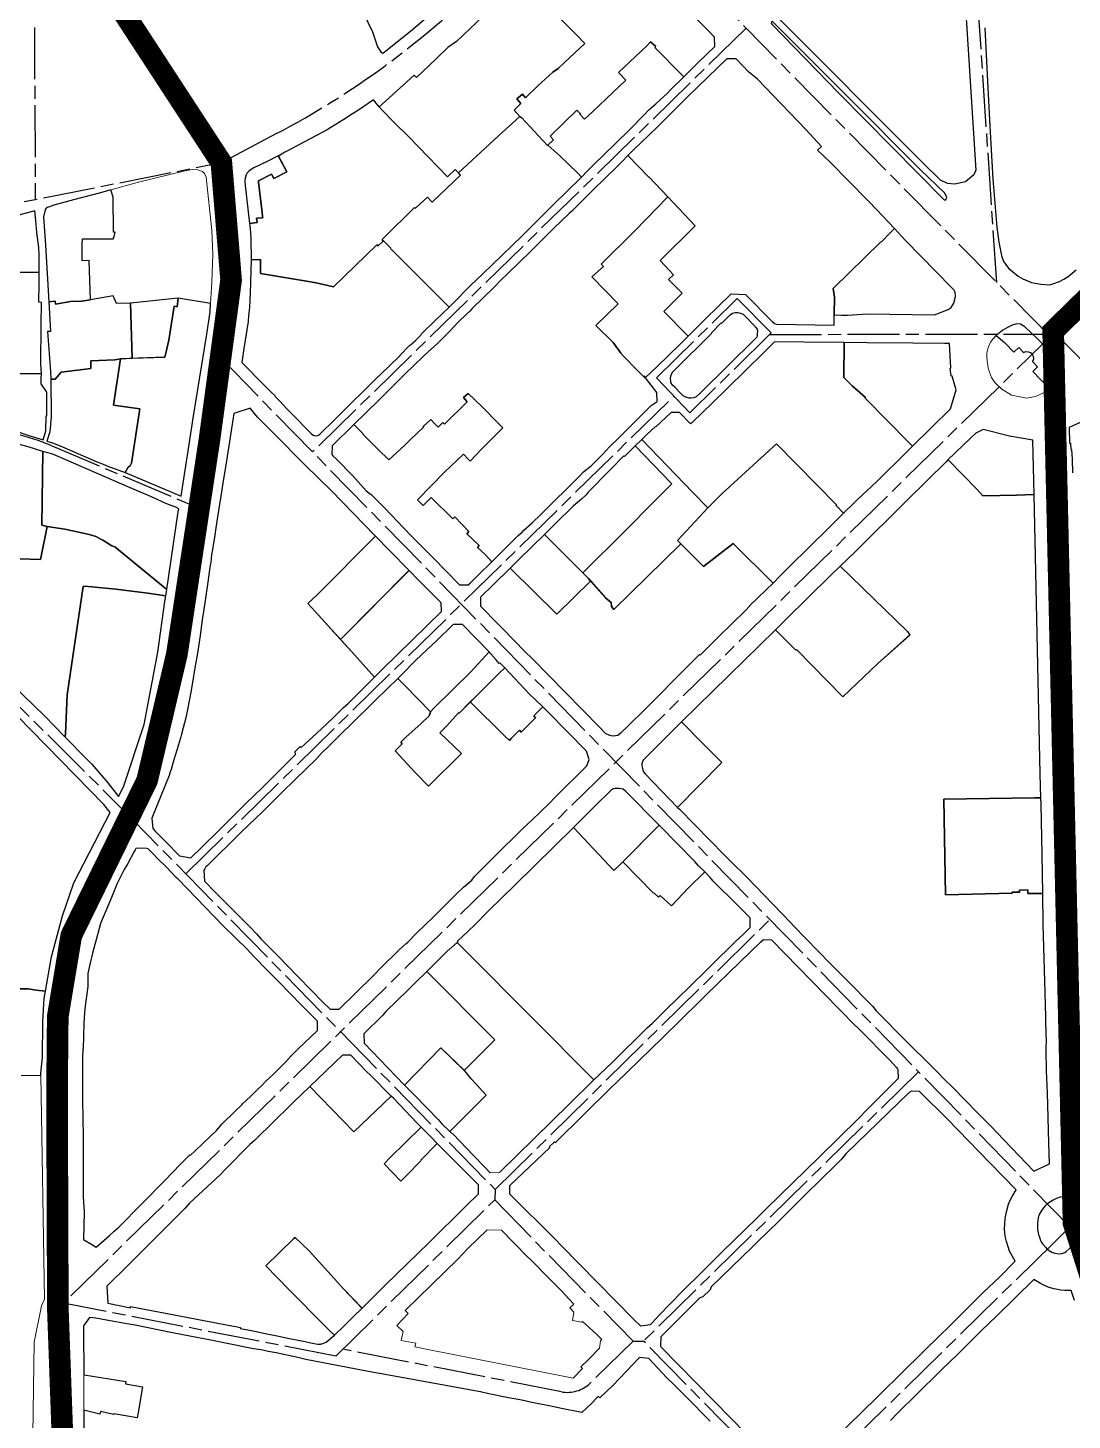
# Model space of a CAD drawing. Header units: millimetres. Extents: x 125232 to 134072, y 142885 to 152835.
# Drawn here: x 127708 to 128190, y 148835 to 149478 of the extents above; entities that cross this region are included whole.
import ezdxf

# ---------------------------------------------------------------- set-up
doc = ezdxf.new("R2010")
doc.units = ezdxf.units.MM
doc.linetypes.add('ACAD_ISO08W100', pattern=[36, 24, -3, 6, -3])
doc.linetypes.add('CENTER', pattern=[50.8, 31.75, -6.35, 6.35, -6.35])
for name, color, linetype in [('commerce', 10, 'Continuous'), ('commerce & office', 242, 'Continuous'), ('commerce and residence', 32, 'Continuous'), ('culture', 21, 'Continuous'), ('green & plaza', 80, 'Continuous'), ('hospital', 231, 'Continuous'), ('research & university', 30, 'Continuous'), ('residence', 2, 'Continuous'), ('residence-bad', 41, 'Continuous'), ('villadom', 51, 'Continuous'), ('老城北中心线', 7, 'ACAD_ISO08W100')]:
    doc.layers.add(name, color=color, linetype=linetype)
for name, color, linetype, lineweight in [('government', 221, 'Continuous', 0), ('school', 31, 'Continuous', 0), ('super block', 6, 'CENTER', 0)]:
    doc.layers.add(name, color=color, linetype=linetype, lineweight=lineweight)

msp = doc.modelspace()

# ---------------------------------------------------------------- linework, layer by layer
at = {"layer": 'commerce'}
for points in [[(127814.38, 149406.42), (127814.32, 149406.91), (127820.39, 149410.1), (127821.49, 149408), (127827.38, 149411.06), (127823.5, 149418.5), (127818.33, 149415.96), (127812.13, 149412.93), (127810.09, 149411.54), (127808.84, 149410.26), (127808.13, 149408.26), (127808.06, 149406.81), (127808.19, 149404.88), (127810.24, 149387.31), (127813.7, 149387.71), (127813.47, 149389.69), (127816.3, 149389.95), (127816.24, 149390.46), (127816.02, 149392.3)], [(128113.4, 149379.41), (128108.25, 149384.91), (128106.66, 149383.26), (128102.1, 149378.62), (128101.92, 149378.8), (128079.95, 149357.19), (128080.54, 149353.17), (128080.46, 149345.03), (128083.86, 149345), (128086.51, 149345), (128095.88, 149345.6), (128126.75, 149345.14), (128133.03, 149347.49), (128134.45, 149348.52), (128135.73, 149350.51), (128136.24, 149352.17), (128136.47, 149353.67), (128136.27, 149355.48), (128135.83, 149356.45), (128134.64, 149357.77)], [(128081.26, 149257.02), (128081.52, 149257.28), (128053.74, 149285.58), (128028.67, 149262.62), (128022.07, 149256.03), (128008.04, 149240.94), (128020.03, 149228.94), (128033.66, 149239.52), (128052.14, 149221.09), (128052.54, 149221.5), (128054.94, 149224.1), (128056.8, 149225.93), (128061.6, 149230.65), (128067.12, 149236.09), (128072.76, 149241.63), (128074.2, 149243.04), (128077.45, 149246.22), (128081.01, 149249.73), (128084.75, 149253.42)]]:
    msp.add_lwpolyline(points, close=True, dxfattribs=at)
msp.add_lwpolyline([(127702.54, 149033.88), (127707.89, 149033.77), (127711.53, 149033.22), (127715.86, 149032.8), (127718.65, 149048.67), (127723.76, 149067.58), (127729.04, 149082.76), (127745.78, 149115.2), (127742.86, 149118.93), (127675.69, 149187.47)], dxfattribs=at)
at = {"layer": 'commerce & office'}
msp.add_lwpolyline([(128150.01, 149477.67), (128151.29, 149452.84), (128152.4, 149432.23), (128153.71, 149407.78), (128155.55, 149385.55), (128156.48, 149378.6), (128157.7, 149372.54), (128158.7, 149369.67), (128161.19, 149366.43), (128165.4, 149363), (128167.67, 149361.67), (128171.59, 149360.04), (128175.92, 149359.2), (128180, 149358.93), (128181.98, 149359.52), (128184.57, 149360.54), (128186.51, 149361.53), (128188.51, 149362.76), (128192.26, 149365.82)], dxfattribs=at)
at = {"layer": 'commerce and residence'}
for points in [[(128138.46, 149512.96), (128138.99, 149511.65), (128141.08, 149486.82), (128145.82, 149411.89), (128144.94, 149409.78), (128141.16, 149406.54), (128136.18, 149405.44), (128132.72, 149405.78), (128129.48, 149407.33), (128121.54, 149415.1), (128053, 149483.84), (128054.48, 149485.73), (128057.81, 149488.9), (128074.99, 149505.7), (128083.6, 149509.06), (128092.3, 149512.14), (128100.33, 149512.88), (128110.95, 149514.64), (128131.2, 149516.11), (128135.38, 149515.79), (128136.69, 149515.13), (128137.27, 149514.68)], [(127896.97, 148962.43), (127894.1, 148965.3), (127889.53, 148969.97), (127889.47, 148969.92), (127875.06, 148955.76), (127872.4, 148953.07), (127880.2, 148944.94), (127882.64, 148947.5), (127889.55, 148954.52), (127889.38, 148954.69)]]:
    msp.add_lwpolyline(points, close=True, dxfattribs=at)
at = {"layer": 'culture'}
for points in [[(128134.87, 149316.75), (128134.54, 149316.97), (128134.05, 149320.28), (128134.28, 149320.61), (128133.74, 149331.8), (128131.46, 149331.82), (128116.73, 149331.99), (128095.7, 149332.19), (128085.08, 149332.28), (128085.05, 149332.21), (128084.94, 149316.15), (128088.7, 149312.32), (128094.83, 149306.92), (128094.65, 149306.74), (128115.01, 149286.02), (128116.62, 149284.38), (128134.19, 149301.63), (128136.71, 149310.41)], [(127964.17, 149225.91), (127946.51, 149243.64), (127945.87, 149243.02), (127941.44, 149238.68), (127933.75, 149231.12), (127930.67, 149228.1), (127930.83, 149227.9), (127952.28, 149206.85), (127967.84, 149222.11), (127966.79, 149223.27)], [(127837.7, 148912.78), (127831.35, 148919.03), (127830.67, 148918.57), (127817.73, 148905.93), (127828.35, 148895), (127844.63, 148878.45), (127847.36, 148875.86), (127849.54, 148873.85), (127853.65, 148877.87), (127856.74, 148880.97), (127858.27, 148882.52), (127862.19, 148886.34), (127853.65, 148895.33)]]:
    msp.add_lwpolyline(points, close=True, dxfattribs=at)
msp.add_lwpolyline([(127704.7, 148993.81), (127713.81, 148993.95), (127713.8, 148994.92), (127714.52, 149002.17), (127714.65, 149018.75), (127715.26, 149029.43), (127715.86, 149032.8), (127711.53, 149033.22), (127707.89, 149033.77), (127702.54, 149033.88)], dxfattribs=at)
at = {"layer": 'government'}
for points in [[(127790.18, 149408.72), (127789.39, 149410.32), (127788.51, 149411.23), (127786.33, 149412), (127783.86, 149412.13), (127780.32, 149411.65), (127758.31, 149406.14), (127746.14, 149402.76), (127747.17, 149399.47), (127747.41, 149383.24), (127748.05, 149383.26), (127747.53, 149380.72), (127747.12, 149380.12), (127732.97, 149380.22), (127732.79, 149377.64), (127732.89, 149370.06), (127736.17, 149370.11), (127736.69, 149351.95), (127736.77, 149351.96), (127747.22, 149353.79), (127748.79, 149350.3), (127755.21, 149350.5), (127777.3, 149352.76), (127792.22, 149350.3), (127792.72, 149360.11), (127793.18, 149372.91), (127792.78, 149384)], [(128172.19, 149318.98), (128174.34, 149321.14), (128172.05, 149323.49), (128172.5, 149324.68), (128172.43, 149325.93), (128172.12, 149326.66), (128171.29, 149327.59), (128170.29, 149328.07), (128169.02, 149328.13), (128167.92, 149327.73), (128165.7, 149330), (128163.5, 149327.85), (128159.17, 149332.27), (128155.33, 149335.59), (128153.73, 149333.87), (128152.66, 149332.42), (128151.6, 149330.06), (128150.96, 149327.5), (128150.9, 149326.08), (128151.07, 149323.49), (128151.78, 149319.82), (128153.17, 149316.08), (128154.65, 149313.86), (128157.86, 149310.72), (128162.39, 149307.92), (128169.28, 149306.6), (128173.42, 149307.3), (128178.02, 149309.54), (128179.65, 149311.23)], [(128115.34, 149197.24), (128114.35, 149198.9), (128083.18, 149228.95), (128078.6, 149224.54), (128058.29, 149204.48), (128053.32, 149199.64), (128062.68, 149190.15), (128063.06, 149190.55), (128084.46, 149168.74), (128100.51, 149184.09)], [(127760.73, 148850.04), (127752.81, 148851.44), (127752.98, 148852.41), (127733.58, 148855.54), (127733.61, 148851.31), (127733.69, 148848.45), (127733.57, 148844.75), (127733.57, 148839.2), (127741.05, 148837.45), (127741.31, 148838.68), (127747.41, 148837.27), (127747.46, 148837.48), (127758.25, 148835.65), (127758.68, 148838.15)]]:
    msp.add_lwpolyline(points, close=True, dxfattribs=at)
msp.add_lwpolyline([(127707.44, 148804.48, 0.503061), (127709.8, 148806.71), (127710.63, 148870.7), (127714.12, 148887.47), (127715.46, 148890.44), (127713.81, 148993.95), (127704.7, 148993.81)], format="xyb", dxfattribs=at)
at = {"layer": 'green & plaza'}
for points in [[(128082.5, 149447.42), (128131.26, 149398.21), (128132.03, 149398.21), (128132.44, 149399.32), (128131.52, 149401.24), (128120.29, 149412.07), (128087.07, 149445.49), (128052.13, 149480.47), (128051.49, 149480.35), (128051.24, 149479.74), (128051.69, 149479.13)], [(128028.44, 149341.25), (128032.41, 149345.02), (128033.43, 149345.81), (128033.97, 149345.98), (128034.71, 149346.1), (128035.85, 149346.1), (128037.1, 149345.84), (128038.37, 149345.35), (128040.47, 149343.25), (128044.29, 149339.14), (128044.83, 149338.31), (128044.94, 149337.85), (128044.89, 149336.25), (128044.82, 149335.46), (128044.61, 149334.83), (128043.92, 149334.01), (128018.58, 149309.08), (128016.6, 149307.2), (128015.58, 149306.78), (128014.24, 149306.59), (128013.35, 149306.64), (128011.91, 149307.02), (128010.67, 149307.61), (128009.74, 149308.55), (128009.33, 149308.96), (128006.94, 149311.53), (128005.71, 149312.63), (128004.99, 149313.86), (128004.85, 149314.54), (128004.8, 149315.48), (128004.96, 149316.91), (128005.4, 149318.07), (128005.78, 149318.76), (128006.56, 149319.57), (128023.86, 149336.68), (128023.69, 149336.84), (128028.25, 149341.4)], [(128174.39, 149333.93), (128168.52, 149339.5), (128166.57, 149340.77), (128164.6, 149340.93), (128162.6, 149340.27), (128160.44, 149339.26), (128158.3, 149338), (128155.33, 149335.59), (128159.17, 149332.27), (128163.5, 149327.85), (128165.7, 149330), (128167.92, 149327.73), (128169.02, 149328.13), (128170.29, 149328.07), (128171.29, 149327.59), (128172.12, 149326.66), (128172.43, 149325.93), (128172.5, 149324.68), (128172.05, 149323.49), (128174.34, 149321.14), (128172.19, 149318.98), (128179.65, 149311.23), (128182.47, 149314.16), (128183.16, 149315.16), (128184.94, 149318.33), (128185.42, 149320.48), (128185.4, 149322.01), (128184.67, 149323.64), (128184.26, 149324.11), (128179.77, 149328.62)], [(128028.51, 149138.28), (128019.67, 149147.13), (128009.82, 149157.19), (127992.31, 149139.65), (127991.7, 149138.56), (127991.53, 149137.79), (127991.54, 149136.8), (127991.77, 149135.5), (127992.12, 149134.25), (127993.01, 149133.13), (128008.07, 149117.62)], [(127984.1, 149125), (127982.94, 149125.98), (127981.07, 149126.35), (127980.33, 149126.39), (127979.11, 149126.39), (127978.25, 149126.11), (127977.3, 149125.5), (127969.85, 149118.13), (127959.86, 149108.3), (127978.58, 149088.49), (127981.61, 149091.35), (127999.46, 149109.42)], [(127866.3, 148993.83), (127864.04, 148995.85), (127856.95, 149003.18), (127853.23, 149003.26), (127841.74, 148992.27), (127838.13, 148988.78), (127858.37, 148967.75), (127875.69, 148984.3)]]:
    msp.add_lwpolyline(points, close=True, dxfattribs=at)
msp.add_lwpolyline([(128190.86, 148937.07), (128189.96, 148937.52), (128189.55, 148937.67), (128188.91, 148937.84), (128188.33, 148937.93), (128187.43, 148937.97), (128186, 148937.81), (128184.91, 148937.59), (128183.41, 148937.14), (128181.64, 148936.3), (128180.31, 148935.5), (128178.74, 148934.33), (128177.76, 148933.39), (128176.69, 148932.09), (128176.01, 148931.11), (128175.19, 148929.53), (128174.72, 148928.09), (128174.5, 148926.87), (128174.39, 148925.83), (128174.33, 148924.71), (128174.43, 148923), (128174.6, 148921.84), (128174.89, 148920.39), (128175.24, 148919.21), (128175.8, 148917.65), (128176.44, 148916.58), (128176.83, 148915.92), (128178.03, 148914.56), (128178.55, 148913.97), (128179.75, 148913.04), (128181, 148912.28), (128182.34, 148911.76), (128183.4, 148911.53), (128184.4, 148911.46), (128185.64, 148911.66), (128186.93, 148912.08), (128187.61, 148912.52), (128189.04, 148913.81), (128189.91, 148914.68), (128191.32, 148916.9)], dxfattribs=at)
at = {"layer": 'hospital'}
msp.add_lwpolyline([(128078.36, 149415.74), (128072.69, 149421.11), (128074.56, 149422.87), (128067.25, 149430.66), (128044.96, 149453.9), (128040.85, 149457.3), (128035.08, 149463.26), (128030.77, 149463.25), (128022.03, 149454.83), (128012.5, 149445.61), (128003.43, 149436.58), (127998.53, 149431.73), (127990.9, 149424.34), (127987.51, 149421.1), (127985.09, 149418.64), (127985.1, 149418.62), (127994.74, 149408.6), (127994.88, 149408.73), (128003.59, 149399.54), (128016.23, 149386.17), (127999.95, 149370.12), (128006.16, 149363.63), (128003.9, 149361.41), (128010.2, 149355.11), (128001.61, 149346.59), (128012.95, 149335.31), (128020.74, 149343.06), (128032.79, 149354.78), (128039.36, 149354.52), (128051.93, 149341.87), (128052.86, 149341.11), (128053.63, 149340.77), (128080.41, 149340.3), (128080.46, 149345.03), (128080.54, 149353.17), (128079.95, 149357.19), (128101.92, 149378.8), (128102.1, 149378.62), (128106.66, 149383.26), (128108.25, 149384.91), (128100.05, 149393.64), (128096.04, 149397.77)], close=True, dxfattribs=at)
at = {"layer": 'research & university'}
msp.add_lwpolyline([(128172.24, 149287.2), (128161.36, 149289.05), (128149.2, 149292.09), (128145.88, 149290.5), (128143.47, 149288.2), (128133.01, 149278.06), (128133.02, 149278.06), (128146.44, 149264.45), (128149.18, 149261.56), (128164.68, 149261.74), (128172.79, 149262.07)], close=True, dxfattribs=at)
at = {"layer": 'residence'}
msp.add_lwpolyline([(127921.09, 149485.73), (127905.84, 149471.3), (127901.79, 149468.61), (127896.49, 149463.37), (127887.37, 149454.68), (127886.34, 149455.84), (127873.02, 149443.75), (127870.19, 149441.13), (127871.29, 149439.81), (127877.24, 149433.83), (127883.6, 149427.43), (127892.75, 149418.06), (127901.7, 149408.79), (127905.3, 149412.21), (127906.75, 149410.66), (127925.27, 149427.72), (127935.17, 149436.69), (127932.56, 149439.56), (127935.55, 149442.74), (127933.67, 149444.84), (127936.29, 149447.05), (127937.73, 149445.34), (127943.61, 149451.05), (127950.44, 149457.08), (127952.87, 149458.79), (127955.78, 149461.61), (127965.13, 149470.39), (127960.95, 149474.69), (127949.79, 149485.91)], dxfattribs=at)
for points in [[(127992.71, 149437.54), (127994.74, 149439.7), (127997.93, 149442.57), (128003.3, 149447.42), (128004.65, 149448.83), (128010.87, 149454.95), (128010.26, 149455.57), (127997.53, 149468.54), (127997.97, 149468.98), (127995.59, 149471.18), (127993.81, 149469.26), (127980.78, 149457.03), (127984.13, 149453.46), (127978.05, 149447.82), (127968.74, 149438.87), (127964.96, 149435.44), (127962.84, 149437.72), (127963.1, 149437.98), (127961.47, 149439.6), (127949.12, 149427.67), (127950.76, 149425.92), (127948.14, 149423.48), (127953.59, 149418.58), (127961.75, 149410.71), (127963.62, 149408.69), (127966.42, 149411.6), (127969.36, 149414.47), (127979.23, 149424.11), (127985.95, 149430.67)], [(127907.68, 149409.61), (127906.75, 149410.66), (127905.3, 149412.21), (127901.7, 149408.79), (127892.75, 149418.06), (127883.6, 149427.43), (127877.24, 149433.83), (127871.29, 149439.81), (127870.19, 149441.13), (127867.5, 149444.36), (127860.6, 149439.64), (127857.76, 149437.84), (127853.76, 149435.25), (127847.79, 149431.58), (127846.07, 149430.54), (127843.43, 149429.2), (127828.11, 149421.02), (127826.45, 149420.16), (127823.55, 149418.42), (127827.38, 149411.06), (127821.49, 149408), (127820.39, 149410.1), (127814.32, 149406.91), (127814.38, 149406.42), (127816.02, 149392.3), (127816.24, 149390.46), (127816.3, 149389.95), (127813.47, 149389.69), (127813.7, 149387.71), (127810.24, 149387.31), (127810.35, 149386.33), (127810.73, 149383.04), (127810.83, 149380.57), (127811.03, 149370.56), (127815.3, 149370.64), (127815.22, 149364.13), (127836.51, 149360.67), (127840.94, 149359.79), (127849.05, 149358.06), (127869.08, 149377.49), (127869.68, 149376.89), (127871.9, 149379.12), (127871.49, 149379.89), (127872.33, 149380.72), (127886.52, 149394.69), (127886.92, 149394.29), (127892.39, 149399.45), (127894.58, 149397.12)], [(127736.17, 149370.11), (127732.89, 149370.06), (127732.79, 149377.64), (127732.97, 149380.22), (127747.12, 149380.12), (127747.53, 149380.72), (127748.05, 149383.26), (127747.41, 149383.24), (127747.17, 149399.47), (127746.14, 149402.76), (127741.28, 149401.41), (127728.87, 149398.14), (127719.74, 149395.66), (127717.69, 149394.91), (127716.24, 149394.52), (127716.18, 149394.42), (127715.8, 149393.58), (127714.95, 149390.33), (127715.96, 149377.22), (127717.45, 149351.16), (127720.35, 149351.35), (127720.51, 149350.06), (127727.48, 149351.18), (127732.48, 149351.34), (127736.69, 149351.95)], [(127999.94, 149370.13), (128000.12, 149370.3), (128016.23, 149386.17), (128003.59, 149399.54), (127988.1, 149383.7), (127972.73, 149368.47), (127973.76, 149367.47), (127968.4, 149362.58), (127980.55, 149350.18), (127970.27, 149340.23), (127978.24, 149332.35), (127981.88, 149327.32), (127983.05, 149325.99), (127989.66, 149319.16), (127992.35, 149316.58), (127992.55, 149316.72), (127993.08, 149315.99), (127993.13, 149315.93), (127998.49, 149321.09), (128009.37, 149331.73), (128012.95, 149335.31), (128001.61, 149346.59), (128010.2, 149355.11), (128003.9, 149361.41), (128006.16, 149363.63)], [(127714.09, 149350.85), (127712.89, 149350.87), (127713.02, 149359.58), (127713.02, 149364.58), (127675.64, 149365.15), (127674.36, 149364.01), (127674.24, 149350.47), (127674.22, 149348.55), (127675.14, 149348.53), (127675.67, 149346.99), (127675.93, 149340.69), (127673.33, 149335.25), (127675.22, 149334.13), (127675.26, 149325.53), (127674.1, 149325.54), (127674.07, 149322.8), (127675, 149322.79), (127674.83, 149317.97), (127675.08, 149317.96), (127714, 149317.9), (127713.74, 149322.39), (127713.96, 149340.27)], [(127775.3, 149349.03), (127776.79, 149348.8), (127777.3, 149352.76), (127755.21, 149350.5), (127756, 149325.01), (127771.04, 149325.48), (127771.95, 149329.45), (127772.86, 149333.35)], [(127759.56, 149301.71), (127747.36, 149303.43), (127750.53, 149324.84), (127748.02, 149324.24), (127736.87, 149323.91), (127736.93, 149320.35), (127723.21, 149318.54), (127720.39, 149315.36), (127718.4, 149315.33), (127718.48, 149298.02), (127717.86, 149291.05), (127716.53, 149286.77), (127716.6, 149286.75), (127719.62, 149285.83), (127723.82, 149284.15), (127739.32, 149277.34), (127742.54, 149276.14), (127744.77, 149275.16), (127752.75, 149272.3), (127754.14, 149274.78), (127755.06, 149275.43), (127755.67, 149276.53)], [(127716.49, 149309.44), (127713.96, 149313.23), (127713.88, 149315.82), (127714, 149317.9), (127685.51, 149317.95), (127685.92, 149313.4), (127686.08, 149313.41), (127686.25, 149310.72), (127684.68, 149310.62), (127684.73, 149309.77), (127685.35, 149300.09), (127679.49, 149299.72), (127677.29, 149299.11), (127677.77, 149294.82), (127682.31, 149294.87), (127691.56, 149293.74), (127701.96, 149291.58), (127708.17, 149289.36), (127714.84, 149287.29), (127716.09, 149291.57), (127716.19, 149298.49), (127716.54, 149298.49)], [(127900.29, 149272.45), (127909.1, 149280.74), (127911.47, 149278.3), (127912.23, 149277.5), (127917.61, 149283.13), (127921.4, 149287.07), (127927.3, 149292.89), (127925.24, 149294.97), (127917.63, 149302.69), (127911.28, 149308.74), (127909.06, 149306.84), (127910.78, 149304.84), (127900.29, 149294.56), (127899.49, 149295.38), (127897.39, 149293.27), (127895.46, 149295.2), (127893.98, 149296.78), (127890.52, 149293.55), (127890.69, 149293.37), (127884.61, 149287.47), (127882.03, 149284.97), (127874.6, 149278.06), (127872.86, 149279.8), (127871.18, 149281.29), (127862.76, 149289.89), (127862.4, 149290.47), (127858.47, 149294.5), (127858.4, 149294.42), (127848.33, 149284.64), (127848.21, 149280.65), (127848.76, 149279.96), (127850.17, 149278.56), (127857.9, 149270.78), (127864.09, 149263.77), (127866.47, 149262.16), (127869.78, 149258.73), (127872.53, 149255.89), (127878.76, 149249.44), (127881.03, 149247.06), (127885.64, 149242.25), (127892.74, 149235.11), (127894.92, 149233.02), (127907.28, 149220.45), (127911.5, 149220.44), (127912.06, 149221), (127916.24, 149225.14), (127922.19, 149231.05), (127919.13, 149234.35), (127915.61, 149237.63), (127916.36, 149238.51), (127910.68, 149243.92), (127911.61, 149244.96), (127905.03, 149251.8), (127904.17, 149250.95), (127894.12, 149260.79), (127890.5, 149257.09), (127887.84, 149259.69)], [(127714.75, 149281.99), (127707.92, 149284.08), (127693.21, 149287.9), (127684.78, 149289.43), (127680.16, 149289.3), (127677.72, 149289.42), (127672.07, 149288.91), (127665.08, 149288.01), (127656.7, 149286.52), (127654.89, 149286.13), (127645.16, 149283.29), (127647.4, 149266.02), (127647.67, 149261.34), (127656.26, 149258.9), (127657.49, 149258.37), (127658.2, 149257.85), (127658.66, 149257.25), (127664.08, 149242.92), (127666.55, 149237.47), (127673.02, 149233.27), (127680.37, 149233.16), (127713.54, 149232.12), (127716.73, 149247.36), (127714.27, 149247.91)], [(128009.57, 149239.4), (128008.04, 149240.94), (128022.07, 149256.03), (128015.01, 149263.1), (127991.46, 149287.44), (127988.5, 149284.58), (127988.5, 149284.57), (128005.29, 149267.23), (128005.43, 149267.08), (127997.01, 149258.67), (127983.7, 149245.22), (127964.17, 149225.91), (127966.79, 149223.27), (127974.71, 149214.46), (127977.31, 149212.22), (127977.51, 149210.41), (127978.64, 149209.01), (128009.42, 149239.19)], [(127883.87, 149226.94), (127883.91, 149226.99), (127874.9, 149236.18), (127868.48, 149242.84), (127841.61, 149215.98), (127837.22, 149211.75), (127840.6, 149208.06), (127852.28, 149195.18)], [(127898.73, 149212.1), (127888.28, 149222.54), (127883.91, 149226.99), (127852.29, 149195.19), (127852.28, 149195.18), (127857.44, 149189.51), (127868.02, 149177.7), (127871.7, 149181.39), (127898.93, 149208.07)], [(127920.89, 149189.42), (127908.59, 149202.05), (127904.26, 149202.12), (127896.26, 149194.3), (127894.76, 149192.87), (127887.13, 149185.59), (127885.65, 149184.18), (127881.5, 149179.94), (127878.7, 149177.2), (127878.71, 149177.19), (127882.09, 149173.72), (127893.77, 149161.75), (127895.41, 149163.48), (127912.44, 149180.2)], [(127898.12, 149151.99), (127901.36, 149155.25), (127906.83, 149161.25), (127907.02, 149161.09), (127914.85, 149168.89), (127925.62, 149179.58), (127928.14, 149182.07), (127928.13, 149182.08), (127925.9, 149184.37), (127925.64, 149184.12), (127924.01, 149185.84), (127921.73, 149188.56), (127920.89, 149189.42), (127912.44, 149180.2), (127895.41, 149163.48), (127893.77, 149161.75), (127893.26, 149159.92), (127889.58, 149156.34), (127882.41, 149150.04), (127880.08, 149147.68), (127880.74, 149147.02), (127877.47, 149143.81), (127886.77, 149133.67), (127892.99, 149127.45), (127908.12, 149142.43)], [(127939.47, 149170.13), (127928.14, 149182.07), (127925.62, 149179.58), (127914.85, 149168.89), (127912.25, 149166.3), (127928.27, 149150.55), (127930.29, 149148.56), (127931.13, 149149.48), (127932.55, 149150.85), (127934.94, 149153.26), (127935.82, 149152.4), (127942.42, 149159.04), (127941.54, 149159.91), (127945.78, 149164.12), (127945.66, 149164.24)], [(128176.55, 149095.85), (128176.01, 149119.08), (128175.92, 149121.99), (128172.98, 149121.98), (128131.09, 149121.4), (128131.87, 149077.17), (128162.74, 149078.01), (128162.74, 149078.52), (128166.02, 149078.53), (128166.02, 149079.44), (128169.92, 149079.5), (128169.95, 149077.79), (128176.77, 149077.92)], [(128017.74, 149090.67), (128015.94, 149092.61), (127999.46, 149109.42), (127982.67, 149092.42), (127982.85, 149092.25), (127996.94, 149077.99), (127997.11, 149078.16), (127999.18, 149076.18), (127999.93, 149076.98), (128005.15, 149072.08), (128010.62, 149077.9), (128012.84, 149080.18), (128020.58, 149087.88)]]:
    msp.add_lwpolyline(points, close=True, dxfattribs=at)
at = {"layer": 'residence-bad'}
msp.add_lwpolyline([(127675.64, 149365.15), (127713.02, 149364.58), (127713.02, 149365.72), (127712.95, 149372.78), (127712.76, 149376.24), (127711.88, 149383.04), (127711.41, 149388.6), (127711.02, 149393.14), (127703.6, 149391.16)], dxfattribs=at)
for points in [[(127755.21, 149350.5), (127748.79, 149350.3), (127747.22, 149353.79), (127736.69, 149351.95), (127736.69, 149351.95), (127732.48, 149351.34), (127727.48, 149351.18), (127720.51, 149350.06), (127720.35, 149351.35), (127717.45, 149351.16), (127718.23, 149337.44), (127716.78, 149337.32), (127718.18, 149318.99), (127718.4, 149315.33), (127720.39, 149315.36), (127723.21, 149318.54), (127736.93, 149320.35), (127736.87, 149323.91), (127748.02, 149324.24), (127750.53, 149324.84), (127756, 149325.01)], [(127790.51, 149336.16), (127792.02, 149346.44), (127792.22, 149350.3), (127777.3, 149352.76), (127776.79, 149348.8), (127775.3, 149349.03), (127772.86, 149333.35), (127771.95, 149329.45), (127771.04, 149325.48), (127750.53, 149324.84), (127747.36, 149303.43), (127759.56, 149301.71), (127755.67, 149276.53), (127755.06, 149275.43), (127754.14, 149274.78), (127752.75, 149272.3), (127778.62, 149261.27), (127783.69, 149294.32), (127784.11, 149297.42)], [(127909.53, 148996.07), (127898.65, 149006.5), (127881.84, 148989.36), (127886.56, 148984.54), (127897.6, 148973.25), (127899.07, 148971.42), (127902.75, 148967.88), (127919.61, 148984.79), (127913, 148991.91)]]:
    msp.add_lwpolyline(points, close=True, dxfattribs=at)
at = {"layer": 'school'}
for points in [[(127963.34, 149408.4), (127963.62, 149408.69), (127963.61, 149408.7), (127961.75, 149410.71), (127953.59, 149418.58), (127948.14, 149423.48), (127947.96, 149423.3), (127935.93, 149436.17), (127935.17, 149436.69), (127925.27, 149427.72), (127906.75, 149410.66), (127907.68, 149409.61), (127894.58, 149397.12), (127892.39, 149399.45), (127886.92, 149394.29), (127886.52, 149394.69), (127872.33, 149380.72), (127871.49, 149379.89), (127871.9, 149379.12), (127871.97, 149379.4), (127875.48, 149375.92), (127875.3, 149375.74), (127897.57, 149353.52), (127902.42, 149348.63), (127904.09, 149350.31), (127912.23, 149358.54), (127918.18, 149364.23), (127922.27, 149368.11), (127936.35, 149381.8), (127950.62, 149395.99)], [(127910.97, 149050.46), (127906.16, 149055.29), (127903.57, 149052.95), (127901.76, 149051.43), (127899.86, 149049.54), (127896.37, 149046.05), (127892.2, 149041.9), (127923.65, 149010.31), (127909.44, 148996.18), (127909.53, 148996.07), (127913, 148991.91), (127919.61, 148984.79), (127902.75, 148967.88), (127903.2, 148967.44), (127904.27, 148966.66), (127913.57, 148957.06), (127918.83, 148951.6), (127921.41, 148948.91), (127925.76, 148948.94), (127957.99, 148980.56), (127969.38, 148991.75)], [(127960.14, 148884.57), (127958.25, 148886.48), (127960.06, 148888.27), (127955.89, 148892.7), (127954.63, 148894.05), (127949.26, 148899.47), (127940.31, 148908.51), (127938.57, 148910.27), (127926.6, 148922.37), (127920.09, 148922.49), (127911.16, 148913.9), (127906.5, 148908.97), (127882.09, 148885.24), (127883.5, 148883.89), (127878.24, 148878.41), (127881.14, 148875.61), (127880.32, 148871.42), (127886.99, 148870.12), (127886.65, 148868.48), (127893.31, 148867.15), (127955.92, 148854.76), (127959.75, 148853.97), (127964.06, 148858.41), (127963.25, 148859.19), (127967.08, 148862.78), (127971.88, 148867.88), (127972.42, 148871.29), (127973, 148871.89), (127970.49, 148874.33), (127964.11, 148880.14), (127963.73, 148879.91), (127959.46, 148880.65)]]:
    msp.add_lwpolyline(points, close=True, dxfattribs=at)
at = {"layer": 'super block', "const_width": 10}
msp.add_lwpolyline([(128181.61, 149337.52), (128538.2, 149686.45), (127908.74, 150328.28), (127782.9, 150206.49), (127700.28, 150121.26), (127664.23, 150093.72), (127676.49, 149992.54), (127701.95, 149668.89), (127719.94, 149533.63), (127797.19, 149415.37), (127801.69, 149361.15), (127791.72, 149287.68), (127776.63, 149188.36), (127762.86, 149130.05), (127727.82, 149058.44), (127721.58, 149020.99), (127721.24, 148986.05), (127721.62, 148886.15), (127725.32, 148783.11), (128270.2, 148677.34), (128191.03, 148925.58)], close=True, dxfattribs=at)
at = {"layer": 'super block'}
for points in [[(127725.32, 148783.11), (127721.62, 148886.15), (127721.24, 148986.05), (127721.58, 149020.99), (127727.82, 149058.44), (127762.86, 149130.05), (127776.63, 149188.36), (127791.72, 149287.68), (127801.69, 149361.15), (127797.19, 149415.37), (127719.94, 149533.63), (127701.95, 149668.89), (127676.49, 149992.54), (127664.01, 150095.49)], [(127698.2, 148788.37), (127725.32, 148783.11), (127721.62, 148886.15), (127721.24, 148986.05), (127721.58, 149020.99), (127727.82, 149058.44), (127762.86, 149130.05), (127776.63, 149188.36), (127791.72, 149287.68), (127801.69, 149361.15), (127797.19, 149415.37), (127719.94, 149533.63), (127701.95, 149668.89)]]:
    msp.add_lwpolyline(points, dxfattribs=at)
msp.add_lwpolyline([(128960.6, 149255.75), (128538.2, 149686.45), (128181.61, 149337.52), (128191.03, 148925.58), (128270.2, 148677.34), (128280.07, 148675.43), (128691.13, 148640.89), (128697.06, 148682.42), (128693.56, 148773.17), (128685.95, 148910.53), (128690.77, 148940.14), (128706.21, 148984.08), (128722.65, 149015.18), (128749.88, 149048.33), (128799.62, 149100.68)], close=True, dxfattribs=at)
at = {"layer": 'villadom'}
for points in [[(127860.6, 149489.18), (127867.08, 149475.73), (127869.31, 149468.81), (127870.95, 149466.58), (127871.63, 149465.89), (127872.49, 149466.4), (127884.67, 149476.1), (127898.04, 149487.47)], [(127949.79, 149485.91), (127960.95, 149474.69), (127965.13, 149470.39), (127955.78, 149461.61), (127952.87, 149458.79), (127950.44, 149457.08), (127943.61, 149451.05), (127937.73, 149445.34), (127936.29, 149447.05), (127933.67, 149444.84), (127935.55, 149442.74), (127932.56, 149439.56), (127935.17, 149436.69), (127935.93, 149436.17), (127947.96, 149423.3), (127950.76, 149425.92), (127949.12, 149427.67), (127961.47, 149439.6), (127963.1, 149437.98), (127962.84, 149437.72), (127964.96, 149435.44), (127968.74, 149438.87), (127978.05, 149447.82), (127984.13, 149453.46), (127980.78, 149457.03), (127993.81, 149469.26), (127995.59, 149471.18), (127997.97, 149468.98), (127997.53, 149468.54), (128010.26, 149455.57), (128010.87, 149454.95), (128017.76, 149461.72), (128025.2, 149468.96), (128025.11, 149473.29), (128021.97, 149476.48), (128016.34, 149482.27)], [(128197.47, 149296.86), (128188.96, 149293.06), (128189.16, 149285.77), (128189.63, 149285.78), (128189.74, 149282.9), (128190.16, 149282.92), (128190.4, 149278.36), (128190.55, 149272.16)], [(127700.71, 149174.22), (127715.39, 149159.88), (127725.02, 149150.04), (127725.07, 149150.49), (127725.22, 149151.59), (127725.94, 149169.6), (127733.26, 149219.6), (127734.05, 149219.81), (127748.39, 149218.41), (127763.26, 149216.62), (127771.54, 149215.38), (127771.97, 149218.25), (127747.93, 149237.91), (127746.52, 149238.46), (127742.35, 149241.09), (127739.24, 149242.76), (127737.18, 149243.4), (127735.52, 149243.75), (127724.9, 149246.18), (127716.73, 149247.36), (127713.54, 149232.12), (127680.37, 149233.16)], [(128083.07, 148828.49), (128092.45, 148837.62), (128101.05, 148845.97), (128103.89, 148848.77), (128109.19, 148853.98), (128111.79, 148856.6), (128130.14, 148874.71), (128132.4, 148876.75), (128149.44, 148893.68), (128154.4, 148898.36), (128156.8, 148900.73), (128164.1, 148908.1), (128161.49, 148912.66), (128160.77, 148914.71), (128159.98, 148917.1), (128159.48, 148919.62), (128159.23, 148921.19), (128159.07, 148922.86), (128159.21, 148925.32), (128159.43, 148927.79), (128159.99, 148930.87), (128161.04, 148934.45), (128161.77, 148936.17), (128162.59, 148937.85), (128164.51, 148941.06), (128152.08, 148953.74), (128142.62, 148963.41), (128132.82, 148973.56), (128119.91, 148986.4), (128116.08, 148986.5), (128115.02, 148985.97), (128086.02, 148957.79), (128083.5, 148954.87), (128071.83, 148943.34), (128069.2, 148940.84), (128054.65, 148926.44), (128045.12, 148917.14), (128042.55, 148914.59), (128023.62, 148896.27), (128023.17, 148894.83), (128019.75, 148891.6), (128018.39, 148891.11), (128000.27, 148873.18), (128000.14, 148868.83), (128000.34, 148868.43), (128032.67, 148835.53), (128058.82, 148808.84)], [(128191.5, 148889.9), (128189.99, 148894.54), (128188.83, 148894.55), (128186.94, 148894.58), (128185.05, 148894.72), (128183.8, 148894.93), (128181.97, 148895.3), (128179.37, 148896.09), (128177.04, 148897.07), (128175.73, 148897.72), (128172.73, 148899.61), (128155.47, 148882.69), (128148.53, 148875.96), (128136.91, 148864.53), (128134.71, 148862.44), (128129.25, 148857.11), (128118.57, 148846.66), (128109.77, 148838.01), (128106.38, 148834.48)], [(128023.07, 148834.1), (128021.46, 148835.82), (128013.4, 148844.03), (128006.5, 148850.98), (128006.01, 148851.42), (128003.22, 148854.04), (127994.7, 148863.1), (127990.48, 148863.64), (127978.07, 148850.64), (127972.16, 148844.91), (127971.46, 148845.61), (127970.75, 148844.9), (127968.2, 148842.36), (127963.79, 148838.11), (127954.39, 148840.07), (127950.77, 148840.83), (127948.72, 148841.25), (127940.67, 148842.83), (127936.04, 148843.81), (127929.88, 148844.94), (127920.83, 148846.72), (127917.02, 148847.68), (127870.24, 148856.19), (127866.75, 148856.76), (127836.16, 148862.63), (127832.5, 148863.51), (127822.46, 148865.74), (127818.78, 148866.31), (127818.18, 148866.45), (127815.63, 148867.05), (127812.04, 148867.53), (127797.59, 148870.48), (127793.05, 148871.38), (127782.65, 148873.43), (127774.66, 148875.01), (127756.61, 148878.6), (127754.49, 148878.99), (127744.15, 148880.85), (127739.2, 148881.68), (127736.29, 148882.11), (127733.42, 148878.14), (127733.42, 148876.13), (127733.58, 148855.55), (127733.76, 148855.51), (127752.98, 148852.41), (127752.81, 148851.44), (127760.73, 148850.04), (127758.68, 148838.15), (127758.25, 148835.65), (127747.46, 148837.48), (127747.41, 148837.27), (127741.31, 148838.68), (127741.05, 148837.45), (127733.57, 148839.2), (127733.58, 148817.69)]]:
    msp.add_lwpolyline(points, dxfattribs=at)
for points in [[(127970.27, 149340.23), (127980.55, 149350.18), (127968.4, 149362.58), (127973.76, 149367.47), (127972.73, 149368.47), (127988.1, 149383.7), (128003.59, 149399.54), (127994.88, 149408.73), (127994.74, 149408.6), (127985.08, 149418.63), (127982.4, 149415.89), (127979.92, 149413.46), (127969.03, 149402.79), (127961.66, 149395.47), (127959.23, 149392.98), (127957.91, 149391.91), (127950.66, 149384.89), (127946.42, 149380.7), (127939.87, 149374.23), (127929.85, 149364.51), (127926.07, 149360.72), (127923.39, 149358.08), (127913.15, 149348.08), (127912.05, 149346.85), (127910.43, 149345.38), (127906.63, 149341.65), (127902.26, 149337.1), (127900.39, 149335.15), (127896.89, 149331.69), (127892.86, 149328.2), (127890.51, 149325.9), (127882.19, 149317.81), (127873.32, 149309.07), (127869.73, 149305.4), (127858.47, 149294.5), (127862.4, 149290.47), (127862.76, 149289.89), (127871.18, 149281.29), (127872.86, 149279.8), (127874.6, 149278.06), (127882.03, 149284.97), (127884.61, 149287.47), (127890.69, 149293.37), (127890.52, 149293.55), (127893.98, 149296.78), (127895.46, 149295.2), (127897.39, 149293.27), (127899.49, 149295.38), (127900.29, 149294.56), (127910.78, 149304.84), (127909.06, 149306.84), (127911.28, 149308.74), (127917.63, 149302.69), (127925.24, 149294.97), (127927.3, 149292.89), (127921.4, 149287.07), (127917.61, 149283.13), (127912.23, 149277.5), (127911.47, 149278.3), (127909.1, 149280.74), (127900.29, 149272.45), (127887.84, 149259.69), (127890.5, 149257.09), (127894.12, 149260.79), (127904.17, 149250.95), (127905.03, 149251.8), (127911.61, 149244.96), (127910.68, 149243.92), (127916.36, 149238.51), (127915.61, 149237.63), (127919.13, 149234.35), (127922.19, 149231.05), (127922.28, 149231.15), (127924.98, 149233.82), (127934.36, 149243.13), (127936.26, 149244.75), (127937.01, 149245.57), (127940.83, 149249.01), (127944.96, 149252.97), (127962.79, 149270.68), (127964.6, 149272.52), (127965.91, 149273.72), (127968.22, 149275.56), (127970.22, 149277.53), (127973.29, 149280.52), (127976.66, 149284.22), (127980.75, 149288.19), (127985.07, 149292.5), (127988.25, 149295.67), (127995.75, 149303.14), (127998.63, 149305.1), (127998.37, 149309.28), (127993.14, 149315.92), (127993.13, 149315.93), (127992.55, 149316.72), (127992.35, 149316.58), (127989.66, 149319.16), (127983.05, 149325.99), (127981.88, 149327.32), (127978.24, 149332.35)], [(127896.28, 149342.73), (127902.13, 149348.33), (127902.42, 149348.63), (127897.57, 149353.52), (127875.3, 149375.74), (127875.48, 149375.92), (127871.97, 149379.4), (127871.9, 149379.12), (127869.68, 149376.89), (127869.08, 149377.49), (127849.05, 149358.06), (127840.94, 149359.79), (127836.51, 149360.67), (127815.22, 149364.13), (127815.3, 149370.64), (127811.03, 149370.56), (127810.54, 149355.05), (127810.13, 149348.54), (127809.8, 149344.77), (127809.56, 149342.05), (127807.61, 149329.53), (127806.62, 149323.14), (127817.2, 149312.45), (127820.04, 149309.52), (127822, 149307.62), (127821.92, 149307.54), (127824.31, 149305.08), (127827.49, 149301.65), (127830.34, 149298.76), (127837.78, 149291.21), (127838.75, 149290.22), (127839.59, 149289.55), (127840.75, 149289.26), (127841.74, 149289.43), (127842.68, 149290.04), (127843.15, 149290.5), (127849.1, 149296.34), (127857.62, 149304.7), (127862.65, 149309.65), (127868.32, 149315.21), (127874.63, 149321.28), (127879.75, 149326.34), (127879.72, 149326.37), (127884.16, 149330.99), (127884.26, 149330.9), (127884.55, 149331.19), (127886.81, 149333.14), (127889.51, 149335.79), (127889.35, 149335.96)], [(128088.7, 149312.32), (128084.94, 149316.15), (128085.05, 149332.28), (128066.55, 149332.44), (128052.76, 149332.57), (128050.71, 149330.4), (128048.33, 149328.09), (128038.93, 149318.88), (128031.58, 149311.7), (128023.54, 149303.77), (128020.05, 149300.37), (128014.5, 149295), (128014.35, 149295.15), (128014.01, 149294.82), (128008.86, 149300.04), (128005.13, 149300.03), (127997.99, 149293.38), (127997.85, 149293.53), (127994, 149289.99), (127991.46, 149287.44), (127991.46, 149287.44), (128015.01, 149263.1), (128022.07, 149256.03), (128028.67, 149262.62), (128053.74, 149285.58), (128081.52, 149257.28), (128081.26, 149257.02), (128084.75, 149253.42), (128089.7, 149258.24), (128091.4, 149259.89), (128095.87, 149264.07), (128097.52, 149265.67), (128100.55, 149268.62), (128113.34, 149281.22), (128113.83, 149281.67), (128116.02, 149283.8), (128116.62, 149284.38), (128115.01, 149286.02), (128094.65, 149306.74), (128094.83, 149306.92)], [(127857.44, 149189.51), (127840.6, 149208.06), (127837.22, 149211.75), (127841.61, 149215.98), (127868.31, 149242.67), (127868.45, 149242.87), (127868.16, 149243.17), (127858.32, 149253.34), (127847.89, 149264.02), (127836.08, 149275.47), (127821.72, 149289.95), (127813.95, 149297.77), (127810.53, 149301.96), (127802.9, 149299.58), (127799.63, 149277.64), (127799.49, 149277.65), (127797.88, 149267.41), (127796.63, 149259.41), (127796.27, 149257.7), (127794.68, 149246.76), (127794.23, 149243.36), (127792.94, 149235.74), (127792.66, 149234.37), (127792.27, 149230.78), (127792.03, 149229.5), (127791.57, 149226.2), (127790.92, 149221.59), (127789.59, 149212.11), (127788.72, 149207), (127788.64, 149206.38), (127788.19, 149203.15), (127787.51, 149198.13), (127786.78, 149192.84), (127786.14, 149188.85), (127785.68, 149186.15), (127784.98, 149182.08), (127783.81, 149175.29), (127783.14, 149170.77), (127782.5, 149167.57), (127781.38, 149162), (127780.91, 149159.65), (127778.75, 149151.43), (127778.5, 149150.13), (127777.32, 149146.55), (127775.9, 149141.59), (127774.95, 149138.53), (127773.96, 149135.08), (127773.15, 149133.25), (127773.37, 149133.15), (127765.01, 149112.63), (127765.53, 149107.8), (127766.64, 149106.64), (127771.56, 149101.64), (127777.82, 149095.23), (127783.11, 149094.33), (127788.03, 149099.16), (127796.6, 149107.57), (127798.82, 149109.75), (127806.08, 149117), (127808.07, 149119.01), (127812.95, 149123.79), (127815.25, 149125.95), (127820.8, 149131.43), (127831.5, 149142.07), (127831.36, 149143.47), (127833.61, 149145.68), (127834.04, 149145.24), (127841.26, 149151.96), (127845.99, 149156.27), (127849.05, 149159.17), (127853.55, 149163.64), (127855.98, 149165.69), (127860.47, 149170.14), (127868.02, 149177.7)], [(127997.01, 149258.67), (128005.29, 149266.94), (128005.43, 149267.08), (128005.29, 149267.23), (127988.5, 149284.57), (127983.47, 149279.61), (127983.14, 149279.93), (127976.82, 149273.5), (127966.75, 149263.21), (127965.81, 149261.94), (127963.63, 149259.97), (127959.84, 149256.69), (127951.68, 149248.68), (127946.51, 149243.64), (127964.17, 149225.91), (127983.7, 149245.22)], [(127777.27, 149254.12), (127777.53, 149255.49), (127776.39, 149256.04), (127771.48, 149257.98), (127764.87, 149261.02), (127753.73, 149265.78), (127719.36, 149280.71), (127714.75, 149282), (127714.27, 149247.91), (127716.73, 149247.36), (127724.9, 149246.18), (127735.52, 149243.75), (127737.18, 149243.4), (127739.24, 149242.76), (127742.35, 149241.09), (127746.52, 149238.46), (127747.93, 149237.91), (127771.97, 149218.25)], [(128131.09, 149121.4), (128172.98, 149121.98), (128175.92, 149121.99), (128175.6, 149133.06), (128172.79, 149262.07), (128164.68, 149261.74), (128149.18, 149261.56), (128146.44, 149264.45), (128133.02, 149278.06), (128133.01, 149278.06), (128132.18, 149277.25), (128114.23, 149259.63), (128089.93, 149235.45), (128083.18, 149228.95), (128114.35, 149198.9), (128115.43, 149197.1), (128115.15, 149197.07), (128100.51, 149184.09), (128084.46, 149168.74), (128063.06, 149190.55), (128062.68, 149190.15), (128053.32, 149199.64), (128009.82, 149157.19), (128019.67, 149147.13), (128028.51, 149138.28), (128008.07, 149117.62), (128008.96, 149116.73), (128029.74, 149095.49), (128032.48, 149092.76), (128039.86, 149085.49), (128060.42, 149064.27), (128061.64, 149062.87), (128078.76, 149045.44), (128085.83, 149038.26), (128098.33, 149025.68), (128099.86, 149023.6), (128114.02, 149009.38), (128125.1, 148998.49), (128127.47, 148995.92), (128131.92, 148991.45), (128134.18, 148989.34), (128142.25, 148981.15), (128145.11, 148978.1), (128152.9, 148970.3), (128155.58, 148967.42), (128172.67, 148949.63), (128179.86, 148953), (128179.6, 148962.56), (128179.29, 148974.44), (128178.99, 148985.8), (128178.55, 148996.01), (128178.43, 149005.52), (128178.47, 149011.07), (128178.45, 149011.65), (128178.2, 149020.77), (128177.94, 149031.93), (128176.95, 149063.59), (128176.77, 149077.92), (128169.95, 149077.79), (128169.92, 149079.5), (128166.02, 149079.44), (128166.02, 149078.53), (128162.74, 149078.52), (128162.74, 149078.01), (128131.87, 149077.17)], [(128018.18, 149188.25), (128018.46, 149187.96), (128026.82, 149196.16), (128039.46, 149208.61), (128041.41, 149210.64), (128041.27, 149210.76), (128042.02, 149211.46), (128044.76, 149214.01), (128049.3, 149218.37), (128052.14, 149221.09), (128033.66, 149239.52), (128020.03, 149228.94), (128009.57, 149239.4), (128009.42, 149239.19), (127978.64, 149209.01), (127977.51, 149210.41), (127977.31, 149212.22), (127974.71, 149214.46), (127967.84, 149222.11), (127952.28, 149206.85), (127930.83, 149227.9), (127930.67, 149228.1), (127923.03, 149220.6), (127917.02, 149214.72), (127917.01, 149210.5), (127925.05, 149202.3), (127926.74, 149200.56), (127937.81, 149189.32), (127940.69, 149186.58), (127948.5, 149178.58), (127971.75, 149154.75), (127974.53, 149151.91), (127976.51, 149150.91), (127978.13, 149150.64), (127979.41, 149150.83), (127980.38, 149151), (127981.74, 149152.06), (127984.82, 149154.99), (127993.4, 149163.23), (127998.71, 149168.7), (128007.74, 149177.74)], [(127771.14, 149212.63), (127771.54, 149215.38), (127763.26, 149216.62), (127748.39, 149218.41), (127734.05, 149219.81), (127733.26, 149219.6), (127725.94, 149169.6), (127725.22, 149151.59), (127725.07, 149150.49), (127725.02, 149150.04), (127734.73, 149140.12), (127737.29, 149137.65), (127744.68, 149129.02), (127749.62, 149122.64), (127751.95, 149127.15), (127761.49, 149155.87), (127767.78, 149189.28)], [(127936.12, 149107.38), (127939.19, 149110.36), (127940.57, 149111.52), (127948.89, 149119.56), (127951.51, 149122.37), (127966.11, 149136.75), (127967.18, 149139.77), (127965.95, 149143.53), (127947.99, 149161.86), (127945.78, 149164.12), (127941.54, 149159.91), (127942.42, 149159.04), (127935.82, 149152.4), (127934.94, 149153.26), (127932.55, 149150.85), (127931.13, 149149.48), (127930.29, 149148.56), (127928.27, 149150.55), (127912.25, 149166.3), (127907.02, 149161.09), (127906.83, 149161.25), (127901.36, 149155.25), (127898.12, 149151.99), (127908.12, 149142.43), (127892.99, 149127.45), (127886.77, 149133.67), (127877.47, 149143.81), (127880.74, 149147.02), (127880.08, 149147.68), (127882.41, 149150.04), (127889.58, 149156.34), (127893.26, 149159.92), (127893.77, 149161.75), (127882.09, 149173.72), (127878.7, 149177.2), (127868.65, 149167.36), (127864.67, 149163.48), (127860.64, 149159.51), (127849.5, 149148.49), (127846.87, 149145.96), (127843.52, 149142.6), (127841.1, 149140.1), (127831.25, 149130.53), (127824.99, 149124.34), (127816.01, 149115.45), (127813.08, 149112.63), (127806.41, 149106.16), (127802.18, 149101.97), (127794.55, 149094.52), (127790.74, 149090.78), (127790.04, 149090.09), (127789.52, 149089.29), (127789.08, 149088.58), (127789.42, 149083.55), (127794.5, 149078.33), (127810.6, 149062.2), (127813.47, 149059.21), (127815.4, 149056.99), (127823.37, 149048.84), (127832.22, 149039.82), (127839.22, 149032.67), (127843.92, 149027.86), (127847.51, 149024.39), (127851.58, 149024.46), (127867.2, 149039.62), (127867.81, 149040.29), (127870.62, 149043.17), (127879.35, 149051.82), (127882.62, 149054.82), (127883.17, 149055.27), (127887.59, 149059.68), (127891.15, 149063.18), (127894.87, 149066.84), (127898.28, 149070.2), (127905.92, 149077.72), (127909.09, 149080.85), (127912.87, 149084.04), (127914.11, 149085.65), (127920.88, 149092.48), (127923.62, 149095.12)], [(128041.63, 149062.15), (128041.63, 149066.43), (128041.41, 149066.81), (128035.21, 149072.95), (128024.55, 149083.62), (128023.09, 149085.23), (128020.58, 149087.88), (128020.58, 149087.88), (128012.84, 149080.18), (128010.62, 149077.9), (128005.15, 149072.08), (127999.93, 149076.98), (127999.18, 149076.18), (127997.11, 149078.16), (127996.94, 149077.99), (127982.85, 149092.25), (127982.67, 149092.42), (127981.61, 149091.35), (127978.58, 149088.49), (127959.86, 149108.3), (127932.8, 149081.7), (127920.69, 149069.79), (127914.1, 149063.08), (127908.92, 149058.26), (127906.39, 149055.79), (127906.53, 149055.65), (127906.16, 149055.29), (127910.97, 149050.46), (127969.38, 148991.75), (127971.81, 148994.1), (127977.93, 149000), (127993.99, 149015.82), (127996.47, 149017.93), (128001.15, 149022.69), (128009.47, 149030.83), (128012.12, 149033.34), (128023.37, 149044.52), (128034.85, 149055.66), (128038.44, 149059.1)], [(127841.62, 149018.83), (127838.72, 149021.78), (127833.37, 149027.22), (127829.7, 149030.96), (127822.81, 149037.96), (127818.4, 149042.45), (127812.19, 149048.76), (127809.07, 149052.11), (127798.24, 149062.71), (127781.42, 149080.2), (127777.12, 149084.55), (127776.37, 149085.31), (127771.76, 149089.96), (127767.99, 149093.78), (127765.34, 149096.45), (127763.34, 149098.48), (127762.82, 149098.58), (127759.75, 149098.73), (127757.73, 149098.68), (127757.41, 149098.04), (127756.93, 149097.18), (127753.91, 149091.75), (127752.32, 149088.9), (127748.89, 149082.11), (127746.43, 149075.99), (127744.21, 149070.98), (127741.38, 149063.99), (127739.94, 149058.75), (127737.75, 149050.85), (127736.33, 149045.08), (127735.52, 149040.96), (127735.42, 149034.95), (127734.13, 149024.74), (127733.81, 149020.64), (127733.68, 149017.77), (127733.29, 149006.16), (127733.12, 149005.89), (127733.08, 149002), (127733.04, 148982.39), (127733.27, 148965.72), (127733.28, 148955.92), (127733.33, 148937.72), (127733.72, 148930.61), (127733.45, 148918.08), (127737.61, 148915.54), (127739.37, 148914.47), (127745.43, 148919.9), (127747.67, 148921.91), (127749.73, 148923.75), (127771.05, 148945.37), (127778.38, 148952.81), (127782.55, 148957.13), (127782.82, 148956.85), (127785.11, 148959.02), (127788.67, 148962.46), (127794.9, 148968.44), (127797.54, 148971.46), (127803.45, 148977.18), (127806.62, 148980.26), (127807.03, 148980.67), (127810.61, 148984.16), (127812.33, 148985.84), (127814.19, 148987.64), (127815.67, 148989.08), (127817.78, 148991.12), (127821.37, 148994.61), (127824.96, 148998.09), (127826.65, 148999.79), (127828.21, 149001.47), (127829.48, 149002.87), (127832.6, 149006), (127841.55, 149014.54)], [(128047.7, 149056.67), (128051.43, 149056.4), (128082.43, 149024.76), (128084.72, 149022.47), (128088.54, 149018.48), (128092.56, 149014.52), (128105.98, 149001.01), (128107.57, 148999.35), (128109.1, 148997.65), (128109.71, 148996.87), (128109.89, 148996.61), (128109.97, 148992.39), (128100.82, 148983.28), (128095.63, 148978.04), (128091.55, 148973.86), (128073.42, 148956.1), (128049.18, 148932.37), (128044.48, 148927.81), (128028.84, 148912.5), (128024.15, 148907.89), (128019.13, 148902.77), (128010.64, 148894.48), (128004.39, 148888.21), (127999.7, 148883.32), (127996.06, 148879.39), (127995.33, 148878.6), (127990.99, 148878.07), (127987.98, 148881.02), (127954.19, 148915.31), (127951.65, 148918.11), (127930.51, 148939.02), (127930.52, 148942.94), (127948.99, 148960.55), (127948.72, 148960.85), (127951.14, 148963.23), (127951.56, 148962.8), (127977.72, 148988.62), (127979.41, 148990.14), (128001.23, 149011.3), (128018, 149027.89), (128021.2, 149031.04), (128036.87, 149046.09), (128046.51, 149055.48)], [(127892.2, 149041.9), (127886.67, 149036.4), (127883.18, 149033.11), (127873.25, 149023.3), (127871.75, 149021.68), (127862.97, 149013.06), (127863.2, 149008.71), (127874.07, 148997.3), (127881.84, 148989.36), (127898.65, 149006.5), (127909.43, 148996.17), (127923.65, 149010.31)], [(127910.22, 148933.48), (127915.99, 148939.18), (127916, 148943.35), (127896.97, 148962.43), (127889.38, 148954.69), (127889.55, 148954.52), (127882.64, 148947.5), (127880.2, 148944.94), (127872.4, 148953.07), (127875.06, 148955.76), (127889.52, 148969.97), (127887.56, 148971.98), (127876.87, 148983.1), (127875.69, 148984.3), (127858.37, 148967.75), (127838.13, 148988.78), (127834.02, 148984.81), (127831.02, 148981.88), (127819.42, 148970.54), (127814.82, 148966.04), (127812.52, 148963.82), (127810.41, 148961.86), (127799.07, 148950.5), (127796.59, 148947.98), (127794.77, 148946.3), (127782.47, 148934.87), (127780.49, 148932.59), (127753.75, 148905.83), (127744.28, 148896.56), (127744.79, 148888.67), (127755.12, 148886.55), (127755.12, 148887.07), (127802.82, 148878.07), (127803.82, 148877.91), (127806.03, 148877.42), (127805.95, 148877.02), (127808.59, 148876.51), (127813.25, 148875.56), (127818.15, 148874.56), (127823.04, 148873.55), (127827.95, 148872.56), (127835.95, 148870.96), (127838.48, 148870.36), (127840.02, 148870.09), (127841.85, 148869.8), (127842.5, 148869.76), (127842.93, 148869.75), (127843.39, 148869.85), (127843.61, 148869.89), (127845.68, 148870.72), (127849.54, 148873.85), (127847.36, 148875.86), (127844.63, 148878.45), (127828.35, 148895), (127817.73, 148905.93), (127830.67, 148918.57), (127831.35, 148919.03), (127837.7, 148912.78), (127853.65, 148895.33), (127862.13, 148886.4), (127862.21, 148886.36), (127864.59, 148888.68), (127871.05, 148895.05), (127873.24, 148897.21), (127893, 148916.58)]]:
    msp.add_lwpolyline(points, close=True, dxfattribs=at)
at = {"layer": '老城北中心线', "linetype": 'ACAD_ISO08W100', "lineweight": 25}
for p, q in [((128536.32, 149685.89), (128181.61, 149337.52)), ((128155.53, 149360.03), (128142.01, 149561.43)), ((127970.72, 149550.81), (128039.88, 149477.18)), ((128039.67, 149477.4), (127839.31, 149281.81)), ((128180.23, 149335.02), (128039.67, 149477.4)), ((127822.74, 149428.82), (127797.19, 149415.37)), ((127679.62, 149392.2), (127797.19, 149415.37)), ((127797.19, 149415.37), (127799.57, 149400.88)), ((127998.29, 149316.02), (128035.57, 149352.66)), ((128035.57, 149352.66), (128051.29, 149336.74)), ((128182.19, 149336.94), (127721.62, 148886.15)), ((127774.34, 149173.26), (127799.56, 149339.28)), ((128051.29, 149336.74), (128013.71, 149299.76)), ((128050.59, 149336.05), (128179.08, 149336.18)), ((128348.85, 149167.09), (128181.61, 149337.52)), ((127797.34, 149324.7), (128119.39, 148995.54)), ((128013.71, 149299.76), (127998.29, 149316.02)), ((127780.76, 149086.92), (128006.31, 149307.56)), ((127718.57, 149284.71), (127786.87, 149255.78)), ((127640.32, 149227.2), (127751.21, 149117.02)), ((127738.54, 149088.22), (127751.53, 149116.72)), ((127751.22, 149117.04), (127923.69, 148941.17)), ((127755.32, 149112.86), (127757.34, 149117.11)), ((128347.67, 149079.98), (128181.61, 148916.29)), ((127923.69, 148941.17), (128050.66, 149065.79)), ((127722.01, 148784.43), (127721.16, 149007.43)), ((128119.39, 148995.54), (127992.32, 148871.18)), ((127850.02, 148864.2), (127923.5, 148936.31)), ((127923.5, 148936.31), (127987.44, 148871.1)), ((128181.61, 148916.29), (127993.91, 148732.5)), ((127850.02, 148864.2), (127724.19, 148888.66)), ((127954.32, 148847.75), (127853.27, 148867.39)), ((127987.44, 148871.1), (127967.67, 148851.75)), ((128062.47, 148799.64), (127992.32, 148871.18))]:
    msp.add_line(p, q, dxfattribs=at)
for points in [[(127710.77, 149477.85), (127711.2, 149398.42)], [(128179.99, 149334.78), (128189.77, 148924.33)], [(128189.31, 148923.88), (128119.39, 148995.54)], [(127923.69, 148941.17), (127923.5, 148936.31)], [(127987.44, 148871.1), (127992.32, 148871.18)]]:
    msp.add_lwpolyline(points, dxfattribs=at)
for centre, radius, start, end in [((127636.51, 149782.82), 400, 297.74663, 314.7036), ((127596.39, 149370.14), 205.5, 351.36351, 8.6047), ((127679.57, 149192.62), 100, 67.04939, 106.0193), ((127571.17, 149204.11), 205.5, 334.95188, 351.36351), ((127914.15, 149008.16), 193, 155.49317, 180.22009), ((127957.18, 148862.47), 15, 259.0003, 314.38301)]:
    msp.add_arc(centre, radius, start, end, dxfattribs=at)

doc.saveas('drawing.dxf')
